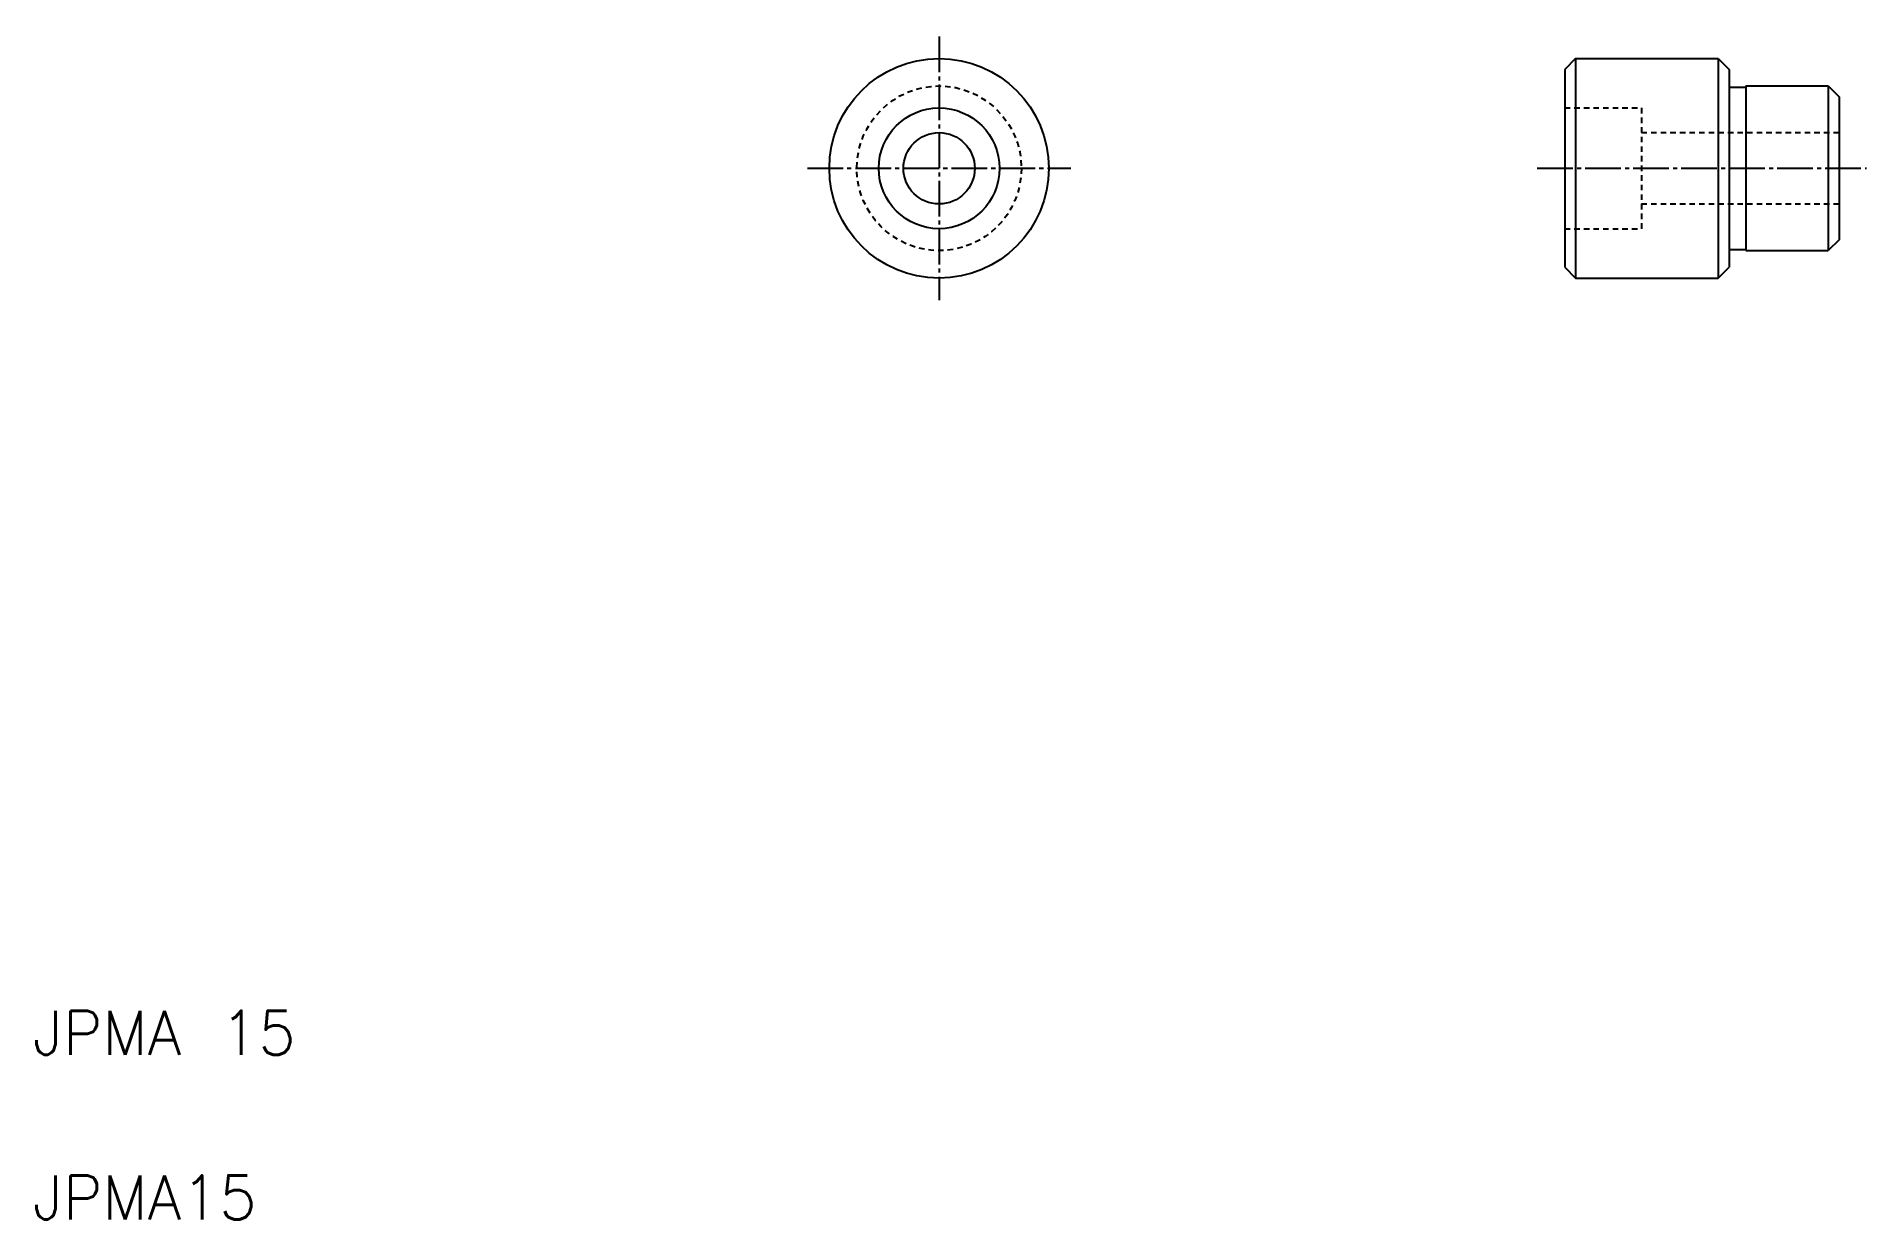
# Model space of a CAD drawing. Extents: x 10 to 177, y 10 to 118.
import ezdxf

# ---------------------------------------------------------------- set-up
doc = ezdxf.new("R2010")
doc.units = 0
doc.header["$LTSCALE"] = 0.25
doc.linetypes.add('CENTER', pattern=[17.5, 13, -1.5, 1.5, -1.5])
doc.linetypes.add('DASHED', pattern=[3.5, 2, -1.5])
doc.layers.get('0').update_dxf_attribs({"linetype": 'CONTINUOUS'})
doc.layers.add('CENTER', color=1, linetype='CENTER')
doc.styles.get("Standard").update_dxf_attribs({"font": 'txt', "height": 3.2, "bigfont": 'BIGFONT'})

msp = doc.modelspace()

# ---------------------------------------------------------------- linework, layer by layer
at = {"linetype": 'CONTINUOUS'}
for p, q in [((150.6, 115.75), (149.6, 114.75)), ((150.6, 115.75), (150.6, 95.75)), ((150.6, 115.75), (163.6, 115.75)), ((163.6, 115.75), (163.6, 95.75)), ((163.6, 115.75), (164.6, 114.75)), ((149.6, 114.75), (149.6, 96.75)), ((164.6, 114.75), (164.6, 96.75)), ((166.1, 113.25), (166.1, 98.25)), ((166.1, 113.25), (173.6, 113.25)), ((173.6, 113.25), (173.6, 98.25)), ((173.6, 113.25), (174.6, 112.25)), ((174.6, 112.25), (174.6, 99.25)), ((174.6, 99.25), (173.6, 98.25)), ((149.6, 96.75), (150.6, 95.75)), ((163.6, 95.75), (164.6, 96.75)), ((166.1, 98.25), (173.6, 98.25)), ((150.6, 95.75), (163.6, 95.75))]:
    msp.add_line(p, q, dxfattribs=at)
for p, q in [((164.6, 113.15), (166.1, 113.15)), ((174.6, 109), (174.6, 109)), ((174.6, 105.75), (174.6, 105.75)), ((164.6, 98.35), (166.1, 98.35))]:
    msp.add_line(p, q)
at = {"color": 3, "linetype": 'DASHED'}
for p, q in [((149.6, 111.25), (156.6, 111.25)), ((156.6, 111.25), (156.6, 100.25)), ((156.6, 109), (174.6, 109)), ((156.6, 102.5), (174.6, 102.5)), ((149.6, 100.25), (156.6, 100.25))]:
    msp.add_line(p, q, dxfattribs=at)
at = {"linetype": 'CONTINUOUS'}
for radius in [10, 3.25]:
    msp.add_circle((92.59, 105.75), radius, dxfattribs=at)
at = {"color": 3, "linetype": 'DASHED'}
msp.add_circle((92.59, 105.75), 7.5, dxfattribs=at)
msp.add_circle((92.59, 105.75), 5.5)
at = {"layer": 'CENTER', "color": 1, "linetype": 'CENTER'}
for p, q in [((92.59, 117.75), (92.59, 93.75)), ((80.59, 105.75), (104.59, 105.75)), ((147.1, 105.75), (177.1, 105.75))]:
    msp.add_line(p, q, dxfattribs=at)

# ---------------------------------------------------------------- texts
for s, p in [('JPMA 15', (10, 25)), ('JPMA15', (10, 10))]:
    msp.add_text(s, height=4).set_placement(p)

doc.saveas('drawing.dxf')
